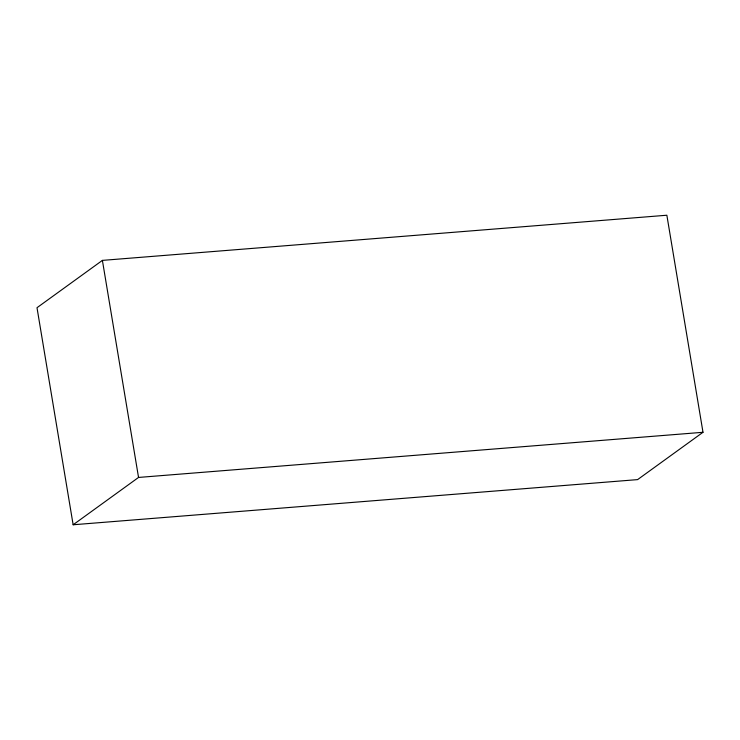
<?xml version="1.0" encoding="UTF-8"?>
<svg xmlns="http://www.w3.org/2000/svg" width="740" height="740" viewBox="0 0 740 740"><rect width="100%" height="100%" fill="white"/><g stroke="black" fill="none" stroke-linecap="round" stroke-linejoin="round"><path stroke-width="1.11" d="M102.398 260.387L37 307.711L73.14 524.771L637.602 479.613L703 432.289L666.86 215.229L102.398 260.387L138.547 477.439L73.14 524.771M138.547 477.439L703 432.289"/></g></svg>
